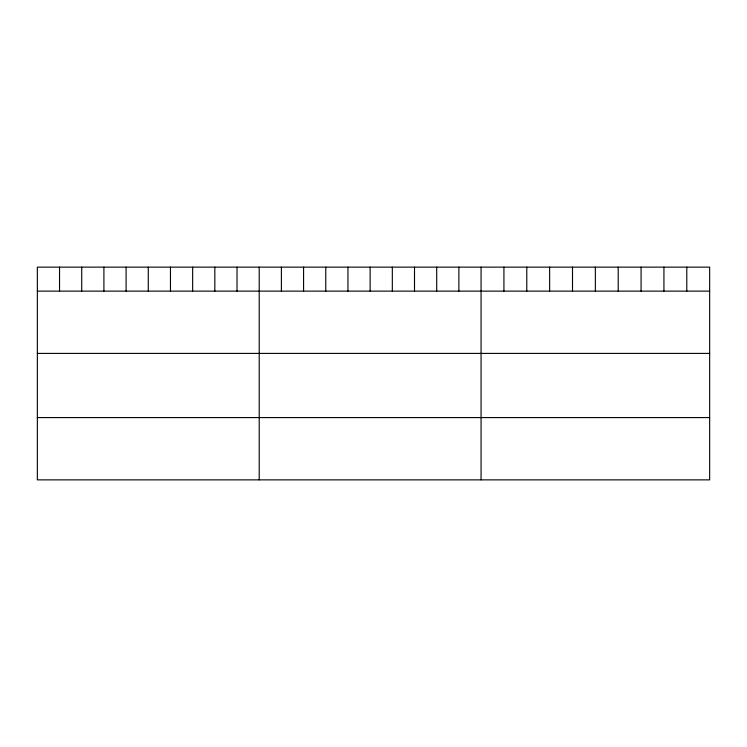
<?xml version="1.0" encoding="UTF-8"?>
<svg xmlns="http://www.w3.org/2000/svg" width="747" height="747" viewBox="0 0 747 747"><rect width="100%" height="100%" fill="white"/><g stroke="black" fill="none" stroke-linecap="round" stroke-linejoin="round"><path stroke-width="1.12" d="M709.65 291.125L709.65 479.863L37.35 479.863L37.35 267.137L709.65 267.137L709.65 291.125L37.35 291.125M37.35 353.406L709.65 353.406M37.35 417.582L709.65 417.582M686.792 267.137L686.792 291.125M663.934 267.137L663.934 291.125M641.075 267.137L641.075 291.125M618.217 267.137L618.217 291.125M595.359 267.137L595.359 291.125M572.501 267.137L572.501 291.125M549.643 267.137L549.643 291.125M526.784 267.137L526.784 291.125M503.926 267.137L503.926 291.125M481.068 267.137L481.068 479.863M458.882 267.137L458.882 291.125M436.696 267.137L436.696 291.125M414.51 267.137L414.51 291.125M392.324 267.137L392.324 291.125M370.138 267.137L370.138 291.125M347.953 267.137L347.953 291.125M325.767 267.137L325.767 291.125M303.581 267.137L303.581 291.125M281.395 267.137L281.395 291.125M259.209 267.137L259.209 479.863M237.023 267.137L237.023 291.125M214.837 267.137L214.837 291.125M192.651 267.137L192.651 291.125M170.465 267.137L170.465 291.125M148.28 267.137L148.28 291.125M126.094 267.137L126.094 291.125M103.908 267.137L103.908 291.125M81.722 267.137L81.722 291.125M59.536 267.137L59.536 291.125"/></g></svg>
